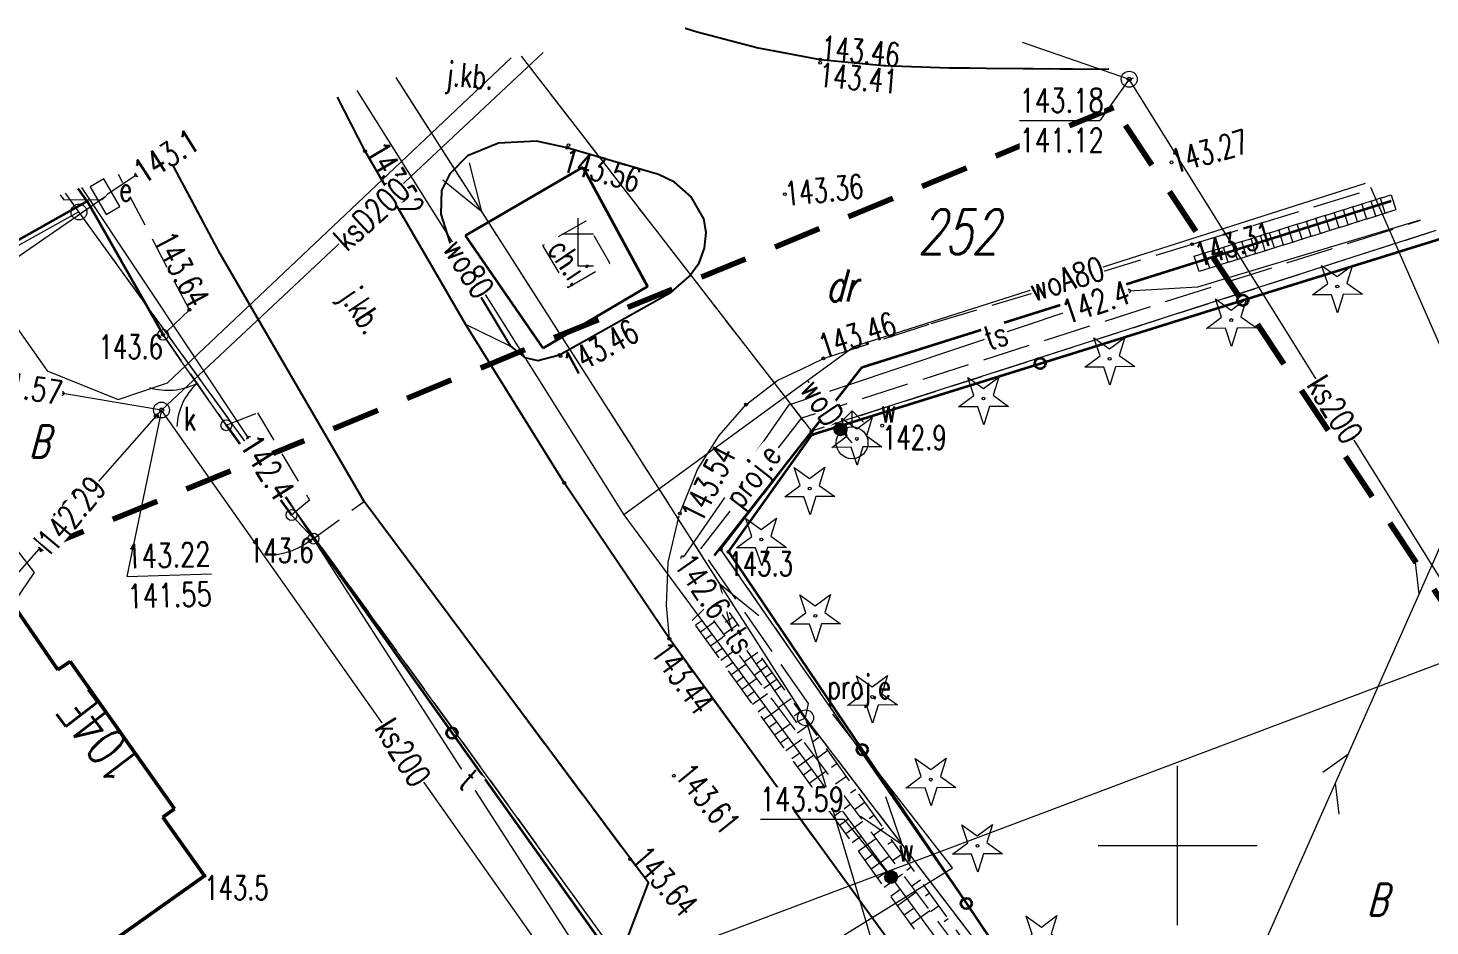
# Model space of a CAD drawing. Header units: metres. Extents: x 7480758 to 7480885, y 5952819 to 5952926.
# Drawn here: x 7480813.88 to 7480857.93, y 5952897.47 to 5952925.68 of the extents above; entities that cross this region are included whole.
import ezdxf
from ezdxf.enums import TextEntityAlignment as Align

# ---------------------------------------------------------------- set-up
doc = ezdxf.new("R2010")
doc.units = ezdxf.units.M
for name, pattern in [('1', [0]), ('2', [1.5, 1, -0.5]), ('2_1', [0]), ('2_14', [1, -1]), ('2_OTKC', [1.5, 1, -0.5]), ('2_OTKJ', [2, 1.5, -0.5]), ('2_OTKK', [0]), ('2_OTRK', [1.75, 1.25, -0.5]), ('2_OTRKG', [1.75, 1.25, -0.5]), ('3_EGBU_A', [0]), ('4', [2.5, 1.5, -1]), ('4_SUEP_A', [0]), ('4_SUKD', [0]), ('4_SUKP', [0]), ('4_SULO', [0]), ('4_SUPP_P', [2, 1.5, -0.5]), ('4_SUTP_A', [0]), ('4_SUWP', [0])]:
    doc.linetypes.add(name, pattern=pattern)
doc.layers.get('0').update_dxf_attribs({"color": 250, "linetype": 'CONTINUOUS', "lineweight": 100})
for name, color, linetype, lineweight, true_color in [('1_DROGI_L_1', 94, '4', 80, 0x00a800), ('SUKP_L_0', 36, '4_SUKP', 18, 0x803300), ('SUTP_L_0', 30, '4_SUTP_A', 18, 0xff9100)]:
    doc.layers.add(name, color=color, linetype=linetype, lineweight=lineweight, true_color=true_color)
for name, color, linetype, lineweight in [('Dzialki', 7, '1', 18), ('EADTD_T_0', 7, 'CONTINUOUS', 25), ('EGBB_L_0', 7, '3_EGBU_A', 50), ('Kontury', 7, '2', 18), ('Numery_dzialek', 7, 'CONTINUOUS', 18), ('Numery_konturow', 7, 'CONTINUOUS', 18), ('OTD_T_0', 7, 'CONTINUOUS', 18), ('OTK_E_T_0', 7, 'CONTINUOUS', 0), ('OTK_E_T_1', 7, 'CONTINUOUS', 0), ('OTK_L_0', 7, '2_OTKJ', 18), ('OTK_L_1', 7, '2_OTKK', 25), ('OTK_L_2', 7, '2_OTKC', 18), ('OTO_L_0', 7, 'CONTINUOUS', 35), ('OTO_L_1', 7, 'CONTINUOUS', 18), ('OTO_L_2', 7, 'CONTINUOUS', 18), ('OTR_L_1', 7, '2_OTRK', 18), ('OTR_T_0', 7, 'CONTINUOUS', 18), ('OTR_T_1', 7, 'CONTINUOUS', 18), ('OTZ_T_1', 7, 'CONTINUOUS', 18), ('P_SUEP_E_T_0', 7, 'CONTINUOUS', 0), ('P_SUEP_L_0', 7, '4_SUPP_P', 18), ('P_SUP_E_T_3', 7, 'CONTINUOUS', 0), ('P_SUP_T_2', 7, 'CONTINUOUS', 18), ('Punkty', 7, 'CONTINUOUS', 18), ('SIATKA_L_0', 7, '1', 20), ('SUE_E_T_1', 7, 'CONTINUOUS', 0), ('SUE_T_4', 7, 'CONTINUOUS', 18), ('SUEP_L_0', 1, '4_SUEP_A', 18), ('SUER_T_0', 7, 'CONTINUOUS', 18), ('SUK_E_T_4', 7, 'CONTINUOUS', 0), ('SUK_L_2', 7, 'CONTINUOUS', 18), ('SUK_T_3', 7, 'CONTINUOUS', 18), ('SUKP_E_T_0', 7, 'CONTINUOUS', 0), ('SUKR_T_0', 7, 'CONTINUOUS', 18), ('SUL_L_1', 7, '4_SULO', 35), ('SUP_T_2', 7, 'CONTINUOUS', 18), ('SUTP_E_T_0', 7, 'CONTINUOUS', 0), ('SUTR_T_0', 7, 'CONTINUOUS', 18), ('SUW_E_T_2', 7, 'CONTINUOUS', 0), ('SUW_T_2', 7, 'CONTINUOUS', 18), ('SUW_T_5', 7, 'CONTINUOUS', 18), ('SUWP_E_T_0', 7, 'CONTINUOUS', 0), ('SUWP_L_0', 5, '4_SUWP', 18), ('SUWR_T_0', 7, 'CONTINUOUS', 18)]:
    doc.layers.add(name, color=color, linetype=linetype, lineweight=lineweight)
doc.styles.get("Standard").update_dxf_attribs({"font": 'Simplex.SHX', "width": 0.75})

# ---------------------------------------------------------------- blocks, each defined once
blk = doc.blocks.new('GRT')
at = {"color": 0, "linetype": 'CONTINUOUS'}
blk.add_circle((0, 0), 0.25, dxfattribs=at)
blk = doc.blocks.new('GRO')
at = {"color": 0, "linetype": 'CONTINUOUS'}
blk.add_circle((0, 0), 0.045, dxfattribs=at)
blk = doc.blocks.new('2_OTDF')
at = {"color": 0, "linetype": 'CONTINUOUS'}
for p, q in [((0, 1.5), (0, 0)), ((-0.5, 1), (0.5, 1)), ((0, 0), (0.5, 0))]:
    blk.add_line(p, q, dxfattribs=at)
blk = doc.blocks.new('2_OTRS')
at = {"color": 0, "linetype": 'CONTINUOUS'}
blk.add_circle((0, 0), 0.045, dxfattribs=at)
blk = doc.blocks.new('2_OTRN')
at = {"color": 0, "linetype": 'CONTINUOUS'}
blk.add_circle((0, 0), 0.045, dxfattribs=at)
blk = doc.blocks.new('2_OTZG')
at = {"color": 0, "linetype": 'CONTINUOUS'}
for p, q in [((-0.3012, 0.09375), (-0.4937, 0.6621)), ((-0.4937, 0.6621), (-0.0039, 0.31545)), ((-0.0039, 0.31545), (0.4771, 0.67415)), ((0.4771, 0.67415), (0.2988, 0.1012)), ((-0.78225, -0.26495), (-0.3012, 0.09375)), ((0.2988, 0.1012), (0.7886, -0.24545)), ((-0.18225, -0.2575), (-0.78225, -0.26495)), ((0.01025, -0.82585), (-0.18225, -0.2575)), ((0.1886, -0.2529), (0.01025, -0.82585)), ((0.7886, -0.24545), (0.1886, -0.2529))]:
    blk.add_line(p, q, dxfattribs=at)
blk.add_circle((0, 0), 0.045, dxfattribs=at)
blk = doc.blocks.new('4_SUPP')
at = {"color": 0, "linetype": 'CONTINUOUS'}
blk.add_circle((0, 0), 0.25, dxfattribs=at)
blk = doc.blocks.new('4_SUES')
at = {"color": 0, "linetype": 'CONTINUOUS'}
for p, q in [((0.5, 0.25), (-0.5, 0.25)), ((-0.5, 0.25), (-0.5, -0.25)), ((0.5, -0.25), (0.5, 0.25)), ((-0.5, -0.25), (0.5, -0.25))]:
    blk.add_line(p, q, dxfattribs=at)
blk = doc.blocks.new('4_SUPS')
at = {"color": 0, "linetype": 'CONTINUOUS'}
blk.add_circle((0, 0), 0.0625, dxfattribs=at)
blk = doc.blocks.new('4_SUKS')
at = {"color": 0, "linetype": 'CONTINUOUS'}
blk.add_circle((0, 0), 0.25, dxfattribs=at)
blk = doc.blocks.new('4_SUWH')
at = {"color": 0, "linetype": 'CONTINUOUS'}
for p, q in [((0, 1), (-0.35355, 0.64645)), ((0, 1), (0.35355, 0.64645)), ((0, 0.5), (0, 1))]:
    blk.add_line(p, q, dxfattribs=at)
blk.add_circle((0, 0), 0.5, dxfattribs=at)
blk = doc.blocks.new('4_SUWW')
at = {"color": 0, "linetype": 'CONTINUOUS'}
for radius in [0.2, 0.175, 0.15, 0.125, 0.1, 0.075, 0.05, 0.025, 0.00715]:
    blk.add_circle((0, 0), radius, dxfattribs=at)

msp = doc.modelspace()

# ---------------------------------------------------------------- linework, layer by layer
at = {"layer": '1_DROGI_L_1', "linetype": '4'}
for p, q in [((7480847.987, 5952923.176), (7480768.475, 5952890.461)), ((7480882.408, 5952871.401), (7480847.987, 5952923.176))]:
    msp.add_line(p, q, dxfattribs=at)
at = {"layer": 'Dzialki'}
for p, q in [((7480829.369, 5952924.796), (7480838.5, 5952913.01)), ((7480815.48, 5952919.9), (7480815.06, 5952920.493)), ((7480815.48, 5952919.9), (7480783.2, 5952902.04)), ((7480832.5, 5952896.39), (7480815.48, 5952919.9)), ((7480858.115, 5952919.314), (7480838.5, 5952913.01)), ((7480838.5, 5952913.01), (7480835.64, 5952909.3)), ((7480835.64, 5952909.3), (7480847.25, 5952892.58))]:
    msp.add_line(p, q, dxfattribs=at)
at = {"layer": 'EGBB_L_0', "linetype": '3_EGBU_A'}
for p, q in [((7480813.54, 5952907.38), (7480814.82, 5952905.52)), ((7480814.82, 5952905.52), (7480815.2, 5952905.78)), ((7480815.2, 5952905.78), (7480818.48, 5952901.15)), ((7480818.48, 5952901.15), (7480818.11, 5952900.89)), ((7480818.11, 5952900.89), (7480819.42, 5952899.05)), ((7480819.42, 5952899.05), (7480812.12, 5952893.86))]:
    msp.add_line(p, q, dxfattribs=at)
at = {"layer": 'Kontury'}
for p, q in [((7480829.369, 5952924.796), (7480838.5, 5952913.01)), ((7480815.48, 5952919.9), (7480815.06, 5952920.493)), ((7480832.5, 5952896.39), (7480815.48, 5952919.9)), ((7480858.115, 5952919.314), (7480838.5, 5952913.01)), ((7480838.5, 5952913.01), (7480835.64, 5952909.3)), ((7480835.64, 5952909.3), (7480847.25, 5952892.58))]:
    msp.add_line(p, q, dxfattribs=at)
at = {"layer": 'OTK_L_0', "linetype": '2_OTKJ'}
for p, q in [((7480834.9, 5952925.56), (7480834.533, 5952925.679)), ((7480836.82, 5952925.06), (7480834.9, 5952925.56)), ((7480838.77, 5952924.69), (7480836.82, 5952925.06)), ((7480840.76, 5952924.5), (7480838.77, 5952924.69)), ((7480842.82, 5952924.43), (7480840.76, 5952924.5)), ((7480847.46, 5952924.39), (7480842.82, 5952924.43)), ((7480847.841, 5952924.4), (7480847.46, 5952924.39)), ((7480823.602, 5952923.503), (7480824.47, 5952921.81)), ((7480824.47, 5952921.81), (7480827.63, 5952916.38)), ((7480828.66, 5952922.06), (7480827.69, 5952921.66)), ((7480829.86, 5952922.12), (7480828.66, 5952922.06)), ((7480830.82, 5952921.92), (7480829.86, 5952922.12)), ((7480833.69, 5952921.08), (7480830.82, 5952921.92)), ((7480818.296, 5952921.633), (7480819.92, 5952918.59)), ((7480827.69, 5952921.66), (7480827.13, 5952921.1)), ((7480827.13, 5952921.1), (7480826.87, 5952920.58)), ((7480834.19, 5952920.84), (7480833.69, 5952921.08)), ((7480826.87, 5952920.58), (7480826.85, 5952919.83)), ((7480834.72, 5952920.38), (7480834.19, 5952920.84)), ((7480850.46, 5952918.89), (7480856.144, 5952920.627)), ((7480835.11, 5952919.68), (7480834.72, 5952920.38)), ((7480826.85, 5952919.83), (7480827.2, 5952918.74)), ((7480835.19, 5952919.26), (7480835.11, 5952919.68)), ((7480835.13, 5952918.76), (7480835.19, 5952919.26)), ((7480827.2, 5952918.74), (7480829.04, 5952915.69)), ((7480834.97, 5952918.3), (7480835.13, 5952918.76)), ((7480845.5, 5952917.37), (7480850.46, 5952918.89)), ((7480819.92, 5952918.59), (7480824.44, 5952910.81)), ((7480834.65, 5952917.87), (7480834.97, 5952918.3)), ((7480834.09, 5952917.38), (7480834.65, 5952917.87)), ((7480830.58, 5952915.41), (7480834.09, 5952917.38)), ((7480842.26, 5952916.4), (7480845.5, 5952917.37)), ((7480827.63, 5952916.38), (7480830.73, 5952911.39)), ((7480838.87, 5952915.3), (7480842.26, 5952916.4)), ((7480829.04, 5952915.69), (7480829.49, 5952915.33)), ((7480829.49, 5952915.33), (7480829.9, 5952915.24)), ((7480829.9, 5952915.24), (7480830.58, 5952915.41)), ((7480838.18, 5952914.96), (7480838.87, 5952915.3)), ((7480837.44, 5952914.62), (7480838.18, 5952914.96)), ((7480836.44, 5952913.85), (7480837.44, 5952914.62)), ((7480835.6, 5952912.88), (7480836.44, 5952913.85)), ((7480834.92, 5952911.81), (7480835.6, 5952912.88)), ((7480834.36, 5952910.43), (7480834.92, 5952911.81)), ((7480830.73, 5952911.39), (7480834.03, 5952906.49)), ((7480824.44, 5952910.81), (7480832.8, 5952899.57)), ((7480833.99, 5952908.9), (7480834.36, 5952910.43)), ((7480833.94, 5952907.54), (7480833.99, 5952908.9)), ((7480834.03, 5952906.49), (7480833.94, 5952907.54)), ((7480844.46, 5952892.16), (7480834.03, 5952906.49)), ((7480832.8, 5952899.57), (7480833.38, 5952898.83)), ((7480833.38, 5952898.83), (7480832.46, 5952896.43))]:
    msp.add_line(p, q, dxfattribs=at)
at = {"layer": 'OTK_L_0', "linetype": '2_14'}
msp.add_line((7480827.63, 5952916.38), (7480829.04, 5952915.69), dxfattribs=at)
at = {"layer": 'OTK_L_1', "linetype": '2_OTKK'}
for p, q in [((7480834.533, 5952925.679), (7480834.9, 5952925.56)), ((7480834.9, 5952925.56), (7480836.82, 5952925.06)), ((7480836.82, 5952925.06), (7480838.77, 5952924.69)), ((7480838.77, 5952924.69), (7480840.76, 5952924.5)), ((7480840.76, 5952924.5), (7480842.82, 5952924.43)), ((7480842.82, 5952924.43), (7480847.46, 5952924.39)), ((7480847.46, 5952924.39), (7480847.841, 5952924.4)), ((7480824.47, 5952921.81), (7480823.602, 5952923.503)), ((7480827.63, 5952916.38), (7480824.47, 5952921.81)), ((7480828.66, 5952922.06), (7480827.69, 5952921.66)), ((7480829.86, 5952922.12), (7480828.66, 5952922.06)), ((7480830.82, 5952921.92), (7480829.86, 5952922.12)), ((7480833.69, 5952921.08), (7480830.82, 5952921.92)), ((7480819.92, 5952918.59), (7480818.296, 5952921.633)), ((7480827.69, 5952921.66), (7480827.13, 5952921.1)), ((7480827.13, 5952921.1), (7480826.87, 5952920.58)), ((7480834.19, 5952920.84), (7480833.69, 5952921.08)), ((7480826.87, 5952920.58), (7480826.85, 5952919.83)), ((7480834.72, 5952920.38), (7480834.19, 5952920.84)), ((7480835.11, 5952919.68), (7480834.72, 5952920.38)), ((7480826.85, 5952919.83), (7480827.2, 5952918.74)), ((7480835.19, 5952919.26), (7480835.11, 5952919.68)), ((7480835.13, 5952918.76), (7480835.19, 5952919.26)), ((7480827.2, 5952918.74), (7480829.04, 5952915.69)), ((7480834.97, 5952918.3), (7480835.13, 5952918.76)), ((7480824.44, 5952910.81), (7480819.92, 5952918.59)), ((7480834.65, 5952917.87), (7480834.97, 5952918.3)), ((7480834.09, 5952917.38), (7480834.65, 5952917.87)), ((7480830.58, 5952915.41), (7480834.09, 5952917.38)), ((7480830.73, 5952911.39), (7480827.63, 5952916.38)), ((7480829.04, 5952915.69), (7480829.49, 5952915.33)), ((7480829.49, 5952915.33), (7480829.9, 5952915.24)), ((7480829.9, 5952915.24), (7480830.58, 5952915.41)), ((7480834.03, 5952906.49), (7480830.73, 5952911.39)), ((7480833.38, 5952898.83), (7480824.44, 5952910.81)), ((7480844.46, 5952892.16), (7480834.03, 5952906.49)), ((7480832.46, 5952896.43), (7480833.38, 5952898.83))]:
    msp.add_line(p, q, dxfattribs=at)
at = {"layer": 'OTK_L_2', "linetype": '2_OTKC'}
for p, q in [((7480818.296, 5952921.633), (7480819.92, 5952918.59)), ((7480818.95, 5952916.83), (7480816.719, 5952921.078)), ((7480831.402, 5952919.613), (7480830.048, 5952918.843)), ((7480832.162, 5952918.288), (7480831.402, 5952919.613)), ((7480830.048, 5952918.843), (7480830.837, 5952917.529)), ((7480819.92, 5952918.59), (7480824.44, 5952910.81)), ((7480830.837, 5952917.529), (7480832.162, 5952918.288)), ((7480818.95, 5952916.83), (7480818.12, 5952916.04)), ((7480818.12, 5952916.04), (7480820.11, 5952913.2)), ((7480820.11, 5952913.2), (7480821.09, 5952913.59)), ((7480821.09, 5952913.59), (7480822.72, 5952910.85)), ((7480822.72, 5952910.85), (7480822.16, 5952910.38)), ((7480822.85, 5952909.64), (7480824.44, 5952910.81)), ((7480822.16, 5952910.38), (7480822.85, 5952909.64))]:
    msp.add_line(p, q, dxfattribs=at)
at = {"layer": 'OTO_L_0'}
for p, q in [((7480827.62, 5952919.16), (7480831.31, 5952921.31)), ((7480831.31, 5952921.31), (7480833.34, 5952917.56)), ((7480815.737, 5952920.243), (7480815.457, 5952920.633)), ((7480815.737, 5952920.243), (7480813.007, 5952918.704)), ((7480818.12, 5952916.04), (7480815.737, 5952920.243)), ((7480830.07, 5952915.62), (7480827.62, 5952919.16)), ((7480852.049, 5952917.127), (7480858.417, 5952919.113)), ((7480833.34, 5952917.56), (7480830.07, 5952915.62)), ((7480845.68, 5952915.142), (7480852.049, 5952917.127)), ((7480838.52, 5952912.91), (7480845.68, 5952915.142)), ((7480820.11, 5952913.2), (7480822.16, 5952910.38)), ((7480835.89, 5952909.22), (7480838.52, 5952912.91)), ((7480822.85, 5952909.64), (7480827.201, 5952903.531)), ((7480835.89, 5952909.22), (7480840.094, 5952903.009)), ((7480827.201, 5952903.531), (7480831.79, 5952897.09)), ((7480840.094, 5952903.009), (7480843.362, 5952898.179)), ((7480843.362, 5952898.179), (7480846.63, 5952893.35))]:
    msp.add_line(p, q, dxfattribs=at)
for centre in [(7480852.049, 5952917.127), (7480845.68, 5952915.142), (7480827.201, 5952903.531), (7480840.094, 5952903.009), (7480843.362, 5952898.179)]:
    msp.add_circle(centre, 0.17, dxfattribs=at)
at = {"layer": 'OTO_L_1'}
for p, q in [((7480818.756, 5952915.132), (7480818.12, 5952916.04)), ((7480819.617, 5952913.903), (7480818.756, 5952915.132)), ((7480820.11, 5952913.2), (7480819.474, 5952914.108))]:
    msp.add_line(p, q, dxfattribs=at)
for centre in [(7480818.12, 5952916.04), (7480820.11, 5952913.2)]:
    msp.add_circle(centre, 0.17, dxfattribs=at)
for centre, start, end in [((7480818.276, 5952916.298), 253.0003, 297.0746), ((7480820.55, 5952913.054), 132.9635, 177.0379)]:
    msp.add_arc(centre, 2, start, end, dxfattribs=at)
at = {"layer": 'OTO_L_2'}
for p, q in [((7480822.505, 5952910.01), (7480822.16, 5952910.38)), ((7480822.85, 5952909.64), (7480822.505, 5952910.01)), ((7480822.519, 5952909.423), (7480822.439, 5952909.377)), ((7480822.61, 5952909.472), (7480822.519, 5952909.423)), ((7480822.685, 5952909.523), (7480822.61, 5952909.472)), ((7480822.768, 5952909.582), (7480822.685, 5952909.523)), ((7480822.85, 5952909.64), (7480822.768, 5952909.582)), ((7480821.583, 5952909.122), (7480821.554, 5952909.123)), ((7480821.671, 5952909.131), (7480821.583, 5952909.122)), ((7480821.754, 5952909.144), (7480821.671, 5952909.131)), ((7480821.837, 5952909.157), (7480821.754, 5952909.144)), ((7480821.924, 5952909.182), (7480821.837, 5952909.157)), ((7480822.002, 5952909.2), (7480821.924, 5952909.182)), ((7480822.096, 5952909.232), (7480822.002, 5952909.2)), ((7480822.182, 5952909.257), (7480822.096, 5952909.232)), ((7480822.266, 5952909.298), (7480822.182, 5952909.257)), ((7480822.355, 5952909.335), (7480822.266, 5952909.298)), ((7480822.439, 5952909.377), (7480822.355, 5952909.335))]:
    msp.add_line(p, q, dxfattribs=at)
for centre in [(7480822.16, 5952910.38), (7480822.85, 5952909.64)]:
    msp.add_circle(centre, 0.17, dxfattribs=at)
at = {"layer": 'OTR_L_1', "linetype": '2_OTRK'}
for p, q in [((7480835.53, 5952907.86), (7480835.13, 5952907.44)), ((7480834.75, 5952907.07), (7480835.13, 5952907.44)), ((7480835.13, 5952907.44), (7480845.43, 5952893.64))]:
    msp.add_line(p, q, dxfattribs=at)
at = {"layer": 'OTR_L_1', "linetype": '2_OTRKG'}
for p, q in [((7480845.8, 5952893.49), (7480835.53, 5952907.86)), ((7480844.8, 5952893.11), (7480834.75, 5952907.07))]:
    msp.add_line(p, q, dxfattribs=at)
at = {"layer": 'OTR_L_1', "linetype": '2_1'}
for p, q in [((7480835.86, 5952907.398), (7480835.404, 5952907.072)), ((7480835.696, 5952907.628), (7480835.465, 5952907.464)), ((7480834.853, 5952906.926), (7480835.068, 5952907.081)), ((7480835.009, 5952906.71), (7480835.442, 5952907.022)), ((7480836.184, 5952906.945), (7480835.738, 5952906.626)), ((7480836.023, 5952907.17), (7480835.798, 5952907.009)), ((7480835.167, 5952906.491), (7480835.385, 5952906.649)), ((7480835.325, 5952906.271), (7480835.766, 5952906.588)), ((7480836.502, 5952906.501), (7480836.064, 5952906.188)), ((7480836.344, 5952906.721), (7480836.123, 5952906.564)), ((7480835.485, 5952906.049), (7480835.707, 5952906.209)), ((7480835.646, 5952905.825), (7480836.095, 5952906.148)), ((7480836.812, 5952906.066), (7480836.384, 5952905.76)), ((7480836.658, 5952906.282), (7480836.441, 5952906.127)), ((7480835.809, 5952905.599), (7480836.035, 5952905.762)), ((7480835.973, 5952905.371), (7480836.429, 5952905.699)), ((7480837.117, 5952905.64), (7480836.697, 5952905.34)), ((7480836.965, 5952905.852), (7480836.754, 5952905.7)), ((7480836.139, 5952905.141), (7480836.369, 5952905.306)), ((7480836.306, 5952904.909), (7480836.77, 5952905.243)), ((7480837.415, 5952905.222), (7480837.004, 5952904.929)), ((7480837.267, 5952905.43), (7480837.059, 5952905.282)), ((7480837.562, 5952905.017), (7480837.359, 5952904.872)), ((7480836.474, 5952904.675), (7480836.708, 5952904.843)), ((7480836.644, 5952904.439), (7480837.116, 5952904.779)), ((7480837.853, 5952904.61), (7480837.454, 5952904.326)), ((7480836.816, 5952904.201), (7480837.054, 5952904.372)), ((7480836.989, 5952903.96), (7480837.469, 5952904.306)), ((7480838.143, 5952904.203), (7480837.948, 5952904.064)), ((7480837.163, 5952903.718), (7480837.405, 5952903.892)), ((7480837.339, 5952903.474), (7480837.828, 5952903.826)), ((7480838.434, 5952903.797), (7480838.053, 5952903.524)), ((7480837.516, 5952903.227), (7480837.763, 5952903.405)), ((7480837.695, 5952902.979), (7480838.193, 5952903.337)), ((7480838.725, 5952903.39), (7480838.538, 5952903.257)), ((7480837.876, 5952902.728), (7480838.127, 5952902.908)), ((7480838.058, 5952902.475), (7480838.564, 5952902.839)), ((7480839.015, 5952902.983), (7480838.651, 5952902.723)), ((7480838.242, 5952902.22), (7480838.497, 5952902.403)), ((7480839.306, 5952902.576), (7480839.128, 5952902.449)), ((7480838.427, 5952901.962), (7480838.942, 5952902.333)), ((7480839.597, 5952902.17), (7480839.249, 5952901.921)), ((7480838.614, 5952901.703), (7480838.874, 5952901.89)), ((7480838.802, 5952901.441), (7480839.326, 5952901.818)), ((7480839.888, 5952901.763), (7480839.718, 5952901.642)), ((7480838.993, 5952901.177), (7480839.257, 5952901.367)), ((7480839.184, 5952900.91), (7480839.717, 5952901.294)), ((7480840.178, 5952901.356), (7480839.847, 5952901.119)), ((7480839.378, 5952900.642), (7480839.647, 5952900.835)), ((7480839.573, 5952900.371), (7480840.115, 5952900.761)), ((7480840.469, 5952900.949), (7480840.308, 5952900.834)), ((7480839.77, 5952900.097), (7480840.043, 5952900.294)), ((7480839.968, 5952899.821), (7480840.52, 5952900.218)), ((7480840.76, 5952900.542), (7480840.446, 5952900.318)), ((7480840.169, 5952899.543), (7480840.447, 5952899.743)), ((7480841.051, 5952900.136), (7480840.898, 5952900.026)), ((7480841.341, 5952899.729), (7480841.044, 5952899.516)), ((7480840.371, 5952899.263), (7480840.932, 5952899.667)), ((7480841.632, 5952899.322), (7480841.488, 5952899.219)), ((7480840.574, 5952898.979), (7480840.858, 5952899.183)), ((7480840.78, 5952898.694), (7480841.351, 5952899.105)), ((7480841.923, 5952898.915), (7480841.642, 5952898.715)), ((7480840.987, 5952898.406), (7480841.275, 5952898.613)), ((7480841.196, 5952898.116), (7480841.777, 5952898.534)), ((7480842.213, 5952898.508), (7480842.077, 5952898.411)), ((7480841.407, 5952897.823), (7480841.7, 5952898.033)), ((7480842.504, 5952898.102), (7480842.241, 5952897.913)), ((7480841.62, 5952897.527), (7480842.211, 5952897.953)), ((7480842.795, 5952897.695), (7480842.667, 5952897.604))]:
    msp.add_line(p, q, dxfattribs=at)
msp.add_point((7480835.53, 5952907.86), dxfattribs=at)
at = {"layer": 'P_SUEP_L_0', "linetype": '4_SUPP_P'}
for p, q in [((7480838.31, 5952904.01), (7480825.445, 5952924.125)), ((7480838.193, 5952913.433), (7480857.628, 5952919.639)), ((7480835.022, 5952909.318), (7480838.193, 5952913.433)), ((7480838.398, 5952904.455), (7480835.022, 5952909.318)), ((7480838.31, 5952904.01), (7480838.398, 5952904.455)), ((7480870.58, 5952861.71), (7480838.31, 5952904.01))]:
    msp.add_line(p, q, dxfattribs=at)
at = {"layer": 'SIATKA_L_0', "linetype": '1'}
for p, q in [((7480850, 5952897.5), (7480850, 5952902.5)), ((7480847.5, 5952900), (7480852.5, 5952900))]:
    msp.add_line(p, q, dxfattribs=at)
at = {"layer": 'SUEP_L_0', "linetype": '4_SUEP_A'}
for p, q in [((7480828.139, 5952919.913), (7480825.445, 5952924.125)), ((7480817.301, 5952921.074), (7480818.112, 5952921.569)), ((7480828.139, 5952919.913), (7480827.752, 5952921.446)), ((7480816.395, 5952920.478), (7480817.301, 5952921.074)), ((7480826.909, 5952920.907), (7480828.139, 5952919.913)), ((7480814.894, 5952920.435), (7480815.006, 5952920.278)), ((7480816.3, 5952920.38), (7480816.395, 5952920.478)), ((7480816.3, 5952920.38), (7480808.921, 5952915.275)), ((7480815.006, 5952920.278), (7480816.196, 5952920.296)), ((7480816.196, 5952920.296), (7480816.3, 5952920.38)), ((7480835.616, 5952908.222), (7480828.139, 5952919.913)), ((7480808.921, 5952915.275), (7480814.068, 5952908.57)), ((7480814.068, 5952908.57), (7480813.019, 5952907.013)), ((7480838.31, 5952904.01), (7480835.616, 5952908.222)), ((7480836.003, 5952906.689), (7480835.616, 5952908.222)), ((7480835.616, 5952908.222), (7480836.845, 5952907.228)), ((7480841.343, 5952900.035), (7480838.31, 5952904.01)), ((7480842.926, 5952899.302), (7480839.162, 5952904.126)), ((7480841.343, 5952900.035), (7480840.83, 5952901.531)), ((7480840.035, 5952900.924), (7480841.343, 5952900.035)), ((7480847.408, 5952892.084), (7480841.343, 5952900.035)), ((7480835.996, 5952895.013), (7480842.926, 5952899.302))]:
    msp.add_line(p, q, dxfattribs=at)
at = {"layer": 'SUK_L_2', "linetype": '4_SUKD'}
for p, q in [((7480856.374, 5952920.336), (7480856.708, 5952920.44)), ((7480856.708, 5952920.44), (7480856.857, 5952919.963)), ((7480855.213, 5952919.973), (7480855.552, 5952920.079)), ((7480855.503, 5952920.064), (7480855.842, 5952920.17)), ((7480855.652, 5952919.587), (7480855.503, 5952920.064)), ((7480855.794, 5952920.155), (7480856.132, 5952920.26)), ((7480855.943, 5952919.677), (7480855.794, 5952920.155)), ((7480856.084, 5952920.245), (7480856.422, 5952920.351)), ((7480856.233, 5952919.768), (7480856.084, 5952920.245)), ((7480856.523, 5952919.859), (7480856.374, 5952920.336)), ((7480853.762, 5952919.52), (7480854.1, 5952919.626)), ((7480854.052, 5952919.61), (7480854.391, 5952919.716)), ((7480854.201, 5952919.133), (7480854.052, 5952919.61)), ((7480854.342, 5952919.701), (7480854.681, 5952919.807)), ((7480854.491, 5952919.224), (7480854.342, 5952919.701)), ((7480854.633, 5952919.792), (7480854.971, 5952919.898)), ((7480854.782, 5952919.315), (7480854.633, 5952919.792)), ((7480854.923, 5952919.883), (7480855.261, 5952919.988)), ((7480855.072, 5952919.405), (7480854.923, 5952919.883)), ((7480855.362, 5952919.496), (7480855.213, 5952919.973)), ((7480855.701, 5952919.602), (7480855.362, 5952919.496)), ((7480855.991, 5952919.692), (7480855.652, 5952919.587)), ((7480856.281, 5952919.783), (7480855.943, 5952919.677)), ((7480856.571, 5952919.874), (7480856.233, 5952919.768)), ((7480856.857, 5952919.963), (7480856.523, 5952919.859)), ((7480852.311, 5952919.066), (7480852.649, 5952919.172)), ((7480852.601, 5952919.157), (7480852.94, 5952919.263)), ((7480852.75, 5952918.68), (7480852.601, 5952919.157)), ((7480852.891, 5952919.248), (7480853.23, 5952919.354)), ((7480853.04, 5952918.771), (7480852.891, 5952919.248)), ((7480853.181, 5952919.338), (7480853.52, 5952919.444)), ((7480853.331, 5952918.861), (7480853.181, 5952919.338)), ((7480853.472, 5952919.429), (7480853.81, 5952919.535)), ((7480853.621, 5952918.952), (7480853.472, 5952919.429)), ((7480853.911, 5952919.043), (7480853.762, 5952919.52)), ((7480854.25, 5952919.148), (7480853.911, 5952919.043)), ((7480854.54, 5952919.239), (7480854.201, 5952919.133)), ((7480854.83, 5952919.33), (7480854.491, 5952919.224)), ((7480855.12, 5952919.42), (7480854.782, 5952919.315)), ((7480855.411, 5952919.511), (7480855.072, 5952919.405)), ((7480850.86, 5952918.613), (7480851.198, 5952918.719)), ((7480851.15, 5952918.704), (7480851.488, 5952918.809)), ((7480851.299, 5952918.226), (7480851.15, 5952918.704)), ((7480851.44, 5952918.794), (7480851.779, 5952918.9)), ((7480851.589, 5952918.317), (7480851.44, 5952918.794)), ((7480851.73, 5952918.885), (7480852.069, 5952918.991)), ((7480851.879, 5952918.408), (7480851.73, 5952918.885)), ((7480852.02, 5952918.976), (7480852.359, 5952919.082)), ((7480852.17, 5952918.498), (7480852.02, 5952918.976)), ((7480852.46, 5952918.589), (7480852.311, 5952919.066)), ((7480852.798, 5952918.695), (7480852.46, 5952918.589)), ((7480853.089, 5952918.786), (7480852.75, 5952918.68)), ((7480853.379, 5952918.876), (7480853.04, 5952918.771)), ((7480853.669, 5952918.967), (7480853.331, 5952918.861)), ((7480853.959, 5952919.058), (7480853.621, 5952918.952)), ((7480850.525, 5952918.509), (7480850.86, 5952918.613)), ((7480850.675, 5952918.031), (7480850.525, 5952918.509)), ((7480851.009, 5952918.136), (7480850.86, 5952918.613)), ((7480851.347, 5952918.242), (7480851.009, 5952918.136)), ((7480851.637, 5952918.332), (7480851.299, 5952918.226)), ((7480851.928, 5952918.423), (7480851.589, 5952918.317)), ((7480852.218, 5952918.514), (7480851.879, 5952918.408)), ((7480852.508, 5952918.604), (7480852.17, 5952918.498)), ((7480851.009, 5952918.136), (7480850.675, 5952918.031))]:
    msp.add_line(p, q, dxfattribs=at)
at = {"layer": 'SUKP_L_0', "linetype": '4_SUKP'}
for p, q in [((7480818.073, 5952913.679), (7480830.068, 5952924.915)), ((7480845.117, 5952925.239), (7480848.48, 5952924.07)), ((7480818.257, 5952914.53), (7480829.057, 5952924.742)), ((7480848.48, 5952924.07), (7480848.619, 5952924.114)), ((7480862.83, 5952901.05), (7480848.48, 5952924.07)), ((7480811.44, 5952919.218), (7480814.484, 5952914.914)), ((7480818.073, 5952913.679), (7480803.274, 5952916.155)), ((7480814.484, 5952914.914), (7480816.71, 5952914.009)), ((7480816.71, 5952914.009), (7480818.257, 5952914.53)), ((7480812.654, 5952907.526), (7480818.073, 5952913.679)), ((7480833.144, 5952892.323), (7480818.073, 5952913.679))]:
    msp.add_line(p, q, dxfattribs=at)
at = {"layer": 'SUKR_T_0', "linetype": 'CONTINUOUS', "lineweight": 0}
msp.add_line((7480845.033, 5952922.779), (7480847.557, 5952922.779), dxfattribs=at)
at = {"layer": 'SUL_L_1', "linetype": '4_SULO'}
for p, q in [((7480818.112, 5952921.569), (7480817.301, 5952921.074)), ((7480840.085, 5952915.024), (7480856.707, 5952920.252)), ((7480835.446, 5952909.11), (7480840.085, 5952915.024))]:
    msp.add_line(p, q, dxfattribs=at)
at = {"layer": 'SUTP_L_0', "linetype": '4_SUTP_A'}
for p, q in [((7480820.819, 5952912.788), (7480815.568, 5952920.672)), ((7480857.619, 5952919.645), (7480850.627, 5952917.541)), ((7480848.456, 5952917.416), (7480837.769, 5952913.827)), ((7480850.627, 5952917.541), (7480848.456, 5952917.416)), ((7480837.769, 5952913.827), (7480834.459, 5952909.04)), ((7480834.995, 5952890.766), (7480820.819, 5952912.788)), ((7480856.478, 5952905.391), (7480859.352, 5952911.883)), ((7480834.459, 5952909.04), (7480838.018, 5952903.876)), ((7480857.591, 5952907.906), (7480857.478, 5952908.885)), ((7480850.406, 5952891.675), (7480856.478, 5952905.391)), ((7480838.018, 5952903.876), (7480838.31, 5952904.01)), ((7480839.814, 5952898.96), (7480838.31, 5952904.01)), ((7480854.563, 5952902.302), (7480855.365, 5952902.876)), ((7480855.073, 5952900.982), (7480854.96, 5952901.962)), ((7480841.84, 5952892.155), (7480839.814, 5952898.96))]:
    msp.add_line(p, q, dxfattribs=at)
at = {"layer": 'SUWP_L_0', "linetype": '4_SUWP'}
for p, q in [((7480824.207, 5952923.716), (7480832.597, 5952910.391)), ((7480855.894, 5952920.794), (7480839.851, 5952915.672)), ((7480856.058, 5952920.685), (7480864.801, 5952900.709)), ((7480839.851, 5952915.672), (7480838.381, 5952914.602)), ((7480838.381, 5952914.602), (7480832.597, 5952910.391)), ((7480839.409, 5952913.069), (7480838.381, 5952914.602)), ((7480839.772, 5952912.651), (7480839.409, 5952913.069)), ((7480832.597, 5952910.391), (7480840.998, 5952899.009)), ((7480810.185, 5952887.631), (7480858.362, 5952905.771)), ((7480840.998, 5952899.009), (7480861.677, 5952870.871))]:
    msp.add_line(p, q, dxfattribs=at)
at = {"layer": 'SUWR_T_0', "linetype": 'CONTINUOUS', "lineweight": 0}
for p in [(7480836.89, 5952900.828), (7480840.998, 5952899.009)]:
    msp.add_line(p, (7480839.523, 5952900.828), dxfattribs=at)

# ---------------------------------------------------------------- block references
at = {"layer": 'OTD_T_0'}
msp.add_blockref('2_OTDF', (7480831.152, 5952918.211), dxfattribs=at)
at = {"layer": 'OTR_T_0'}
for p in [(7480838.77, 5952924.69), (7480838.77, 5952924.59), (7480824.47, 5952921.81), (7480830.82, 5952921.92), (7480830.86, 5952922), (7480849.81, 5952921.46), (7480837.66, 5952920.46), (7480850.46, 5952918.89), (7480818.95, 5952916.83), (7480830.58, 5952915.41), (7480830.61, 5952915.37), (7480838.87, 5952915.3), (7480836.44, 5952913.85), (7480830.73, 5952911.39), (7480834.36, 5952910.43), (7480834.03, 5952906.49), (7480834.17, 5952902.19), (7480832.8, 5952899.57)]:
    msp.add_blockref('2_OTRS', p, dxfattribs=at)
at = {"layer": 'OTR_T_1'}
for p in [(7480818.12, 5952916.04), (7480838.52, 5952912.91), (7480840.718, 5952913.188), (7480822.85, 5952909.64), (7480835.89, 5952909.22), (7480819.416, 5952899.047)]:
    msp.add_blockref('2_OTRN', p, dxfattribs=at)
at = {"layer": 'OTZ_T_1'}
for p in [(7480855.019, 5952917.559), (7480851.686, 5952916.505), (7480847.864, 5952915.288), (7480843.903, 5952914.04), (7480839.921, 5952912.772), (7480838.442, 5952911.212), (7480836.923, 5952909.611), (7480838.62, 5952907.213), (7480840.408, 5952904.665), (7480842.247, 5952902.068), (7480843.711, 5952899.988), (7480845.732, 5952897.122)]:
    msp.add_blockref('2_OTZG', p, dxfattribs=at)
at = {"layer": 'P_SUP_T_2'}
msp.add_blockref('4_SUPP', (7480838.31, 5952904.01), dxfattribs=at)
at = {"layer": 'Punkty'}
for name, p in [('GRT', (7480815.48, 5952919.9)), ('GRO', (7480838.5, 5952913.01)), ('GRO', (7480835.64, 5952909.3))]:
    msp.add_blockref(name, p, dxfattribs=at)
at = {"layer": 'SUE_T_4', "rotation": 300.26348653795947}
msp.add_blockref('4_SUES', (7480816.3, 5952920.38), dxfattribs=at)
at = {"layer": 'SUER_T_0'}
msp.add_blockref('4_SUPS', (7480817.301, 5952921.074), dxfattribs=at)
at = {"layer": 'SUK_T_3'}
for p in [(7480848.48, 5952924.07), (7480818.073, 5952913.679)]:
    msp.add_blockref('4_SUKS', p, dxfattribs=at)
at = {"layer": 'SUKR_T_0'}
for p in [(7480848.48, 5952924.07), (7480814.944, 5952914.202), (7480817.908, 5952913.491), (7480818.073, 5952913.679)]:
    msp.add_blockref('4_SUPS', p, dxfattribs=at)
at = {"layer": 'SUP_T_2'}
msp.add_blockref('4_SUPP', (7480838.31, 5952904.01), dxfattribs=at)
at = {"layer": 'SUTR_T_0'}
for p in [(7480848.456, 5952917.416), (7480820.819, 5952912.788), (7480834.459, 5952909.04)]:
    msp.add_blockref('4_SUPS', p, dxfattribs=at)
at = {"layer": 'SUW_T_2'}
msp.add_blockref('4_SUWH', (7480839.772, 5952912.651), dxfattribs=at)
at = {"layer": 'SUW_T_5'}
for p in [(7480839.409, 5952913.069), (7480840.998, 5952899.009)]:
    msp.add_blockref('4_SUWW', p, dxfattribs=at)
at = {"layer": 'SUWR_T_0'}
msp.add_blockref('4_SUPS', (7480840.998, 5952899.009), dxfattribs=at)

# ---------------------------------------------------------------- texts
at = {"layer": 'EADTD_T_0', "width": 0.7}
msp.add_text('104E', height=1.25, rotation=127.6122, dxfattribs=at).set_placement((7480816.622, 5952903.771), align=Align.CENTER)
at = {"layer": 'Numery_dzialek', "oblique": 15, "width": 0.7}
msp.add_text('252', height=1.4, dxfattribs=at).set_placement((7480841.841, 5952919.975), align=Align.TOP_LEFT)
at = {"layer": 'Numery_konturow', "oblique": 15, "width": 0.7}
for s, p in [('dr', (7480838.951, 5952918.091)), ('B', (7480813.91, 5952913.19)), ('B', (7480855.957, 5952898.798))]:
    msp.add_text(s, height=1, dxfattribs=at).set_placement(p, align=Align.TOP_LEFT)
at = {"layer": 'OTK_E_T_0', "lineweight": 9, "width": 0.7}
for rotation, p in [(354.6707, (7480827.755, 5952924.081)), (303.6901, (7480824.294, 5952916.764))]:
    msp.add_text('j.kb.', height=0.75, rotation=rotation, dxfattribs=at).set_placement(p, align=Align.MIDDLE)
at = {"layer": 'OTK_E_T_1', "lineweight": 9, "width": 0.7}
msp.add_text('ch.i.', height=0.75, rotation=304.2869, dxfattribs=at).set_placement((7480830.912, 5952918.337), align=Align.MIDDLE)
at = {"layer": 'OTR_T_0', "lineweight": 9, "width": 0.7}
for s, rotation, p in [('143.46', 354.5461, (7480838.77, 5952924.69)), ('143.52', 300.1974, (7480824.47, 5952921.81)), ('143.46', 17.9774, (7480838.87, 5952915.3)), ('143.61', 308.9954, (7480834.17, 5952902.19)), ('143.64', 310.7892, (7480832.8, 5952899.57))]:
    msp.add_text(s, height=0.75, rotation=rotation, dxfattribs=at).set_placement(p)
for s, rotation, p in [('143.41', 354.7529, (7480838.77, 5952924.59)), ('143.56', 343.6862, (7480830.82, 5952921.92)), ('143.31', 16.9934, (7480850.46, 5952918.89)), ('143.46', 28.7437, (7480830.61, 5952915.37)), ('143.54', 63.155, (7480834.36, 5952910.43)), ('143.44', 305.7733, (7480834.03, 5952906.49))]:
    msp.add_text(s, height=0.75, rotation=rotation, dxfattribs=at).set_placement(p, align=Align.TOP_LEFT)
for s, rotation, p in [('143.27', 16.0899, (7480849.81, 5952921.46)), ('143.36', 6.0515, (7480837.66, 5952920.46))]:
    msp.add_text(s, height=0.75, rotation=rotation, dxfattribs=at).set_placement(p, align=Align.MIDDLE_LEFT)
msp.add_text('143.64', height=0.75, rotation=297.7032, dxfattribs=at).set_placement((7480818.95, 5952916.83), align=Align.RIGHT)
at = {"layer": 'OTR_T_1', "lineweight": 9, "width": 0.7}
for p in [(7480818.12, 5952916.04), (7480822.85, 5952909.64)]:
    msp.add_text('143.6', height=0.75, dxfattribs=at).set_placement(p, align=Align.TOP_RIGHT)
for s, p in [('142.9', (7480840.718, 5952913.188)), ('143.3', (7480835.89, 5952909.22)), ('143.5', (7480819.416, 5952899.047))]:
    msp.add_text(s, height=0.75, dxfattribs=at).set_placement(p, align=Align.TOP_LEFT)
at = {"layer": 'P_SUP_E_T_3', "lineweight": 9, "width": 0.7}
msp.add_text('proj.e', height=0.75, dxfattribs=at).set_placement((7480838.993, 5952904.61))
at = {"layer": 'SUK_E_T_4', "lineweight": 9, "width": 0.7}
msp.add_text('k', height=0.75, dxfattribs=at).set_placement((7480818.782, 5952913.784), align=Align.TOP_LEFT)
at = {"layer": 'SUW_E_T_2', "lineweight": 9, "width": 0.7}
msp.add_text('w', height=0.75, dxfattribs=at).set_placement((7480840.672, 5952914.037), align=Align.TOP_LEFT)
msp.add_text('w', height=0.75, dxfattribs=at).set_placement((7480841.225, 5952899.5))

# ---------------------------------------------------------------- next in the draw order: texts
at = {"layer": 'P_SUEP_E_T_0', "lineweight": 9, "insert": (7480836.735, 5952911.541), "char_height": 0.75, "attachment_point": 5, "rotation": 52.3878, "bg_fill": 3, "box_fill_scale": 1}
msp.add_mtext('proj.e', dxfattribs=at)
at = {"layer": 'SUER_T_0', "lineweight": 9, "insert": (7480817.301, 5952921.074), "char_height": 0.75, "attachment_point": 4, "rotation": 32.41, "bg_fill": 3, "box_fill_scale": 1}
msp.add_mtext('143.1', dxfattribs=at)
at = {"layer": 'SUKP_E_T_0', "lineweight": 9, "char_height": 0.75, "attachment_point": 5, "bg_fill": 3, "box_fill_scale": 1}
for s, insert, rotation in [('ksD200', (7480824.67, 5952919.836), 42.4939), ('ks200', (7480854.944, 5952913.701), 301.9382), ('ks160', (7480815.017, 5952910.207), 49.263), ('ks200', (7480825.659, 5952902.921), 301.8213)]:
    msp.add_mtext(s, dxfattribs=dict(at, insert=insert, rotation=rotation))
at = {"layer": 'SUKR_T_0', "lineweight": 9, "char_height": 0.75, "attachment_point": 1, "bg_fill": 3, "box_fill_scale": 1}
for s, insert in [('143.18', (7480845.033, 5952923.779)), ('141.12', (7480845.033, 5952922.529))]:
    msp.add_mtext(s, dxfattribs=dict(at, insert=insert))
at = {"layer": 'SUKR_T_0', "lineweight": 9, "char_height": 0.75, "bg_fill": 3, "box_fill_scale": 1}
for s, insert, attachment_point, rotation in [('141.57', (7480814.944, 5952914.202), 6, 350.1), ('143.22', (7480816.954, 5952909.449), 1, 1.79), ('141.55', (7480816.993, 5952908.2), 1, 1.79)]:
    msp.add_mtext(s, dxfattribs=dict(at, insert=insert, attachment_point=attachment_point, rotation=rotation))
at = {"layer": 'SUTP_E_T_0', "lineweight": 9, "char_height": 0.75, "attachment_point": 5, "bg_fill": 3, "box_fill_scale": 1}
for s, insert, rotation in [('ts', (7480844.288, 5952916.016), 18.5635), ('ts', (7480836.25, 5952906.441), 304.5744), ('t', (7480827.719, 5952902.069), 318.2569)]:
    msp.add_mtext(s, dxfattribs=dict(at, insert=insert, rotation=rotation))
at = {"layer": 'SUTR_T_0', "lineweight": 9, "char_height": 0.75, "bg_fill": 3, "box_fill_scale": 1}
for insert, attachment_point, rotation in [((7480848.456, 5952917.416), 6, 18.7448), ((7480820.819, 5952912.788), 4, 302.37)]:
    msp.add_mtext('142.4', dxfattribs=dict(at, insert=insert, attachment_point=attachment_point, rotation=rotation))
at = {"layer": 'SUWP_E_T_0', "lineweight": 9, "char_height": 0.75, "attachment_point": 5, "bg_fill": 3, "box_fill_scale": 1}
for s, insert, rotation in [('wo80', (7480827.726, 5952918.127), 302.1964), ('woD', (7480838.839, 5952913.92), 303.8252)]:
    msp.add_mtext(s, dxfattribs=dict(at, insert=insert, rotation=rotation))
at = {"layer": 'SUWR_T_0', "lineweight": 9, "insert": (7480839.523, 5952901.078), "char_height": 0.75, "attachment_point": 9, "bg_fill": 3, "box_fill_scale": 1}
msp.add_mtext('143.59', dxfattribs=at)

# ---------------------------------------------------------------- next in the draw order: linework, layer by layer
at = {"layer": 'SUKR_T_0', "linetype": 'CONTINUOUS', "lineweight": 0}
for p, q in [((7480848.48, 5952924.07), (7480847.557, 5952922.779)), ((7480818.073, 5952913.679), (7480816.985, 5952908.45)), ((7480816.985, 5952908.45), (7480819.644, 5952908.533))]:
    msp.add_line(p, q, dxfattribs=at)

# ---------------------------------------------------------------- next in the draw order: texts
at = {"layer": 'SUE_E_T_1', "lineweight": 9, "width": 0.7}
msp.add_text('e', height=0.75, dxfattribs=at).set_placement((7480816.744, 5952920.238))
at = {"layer": 'SUKR_T_0', "lineweight": 9, "insert": (7480816.099, 5952911.438), "char_height": 0.75, "attachment_point": 6, "rotation": 50.27, "bg_fill": 3, "box_fill_scale": 1}
msp.add_mtext('142.29', dxfattribs=at)
at = {"layer": 'SUTR_T_0', "lineweight": 9, "insert": (7480834.459, 5952909.04), "char_height": 0.75, "attachment_point": 4, "rotation": 304.5744, "bg_fill": 3, "box_fill_scale": 1}
msp.add_mtext('142.6', dxfattribs=at)
at = {"layer": 'SUWP_E_T_0', "lineweight": 9, "insert": (7480846.515, 5952917.799), "char_height": 0.75, "attachment_point": 5, "rotation": 17.7043, "bg_fill": 3, "box_fill_scale": 1}
msp.add_mtext('woA80', dxfattribs=at)

doc.saveas('drawing.dxf')
